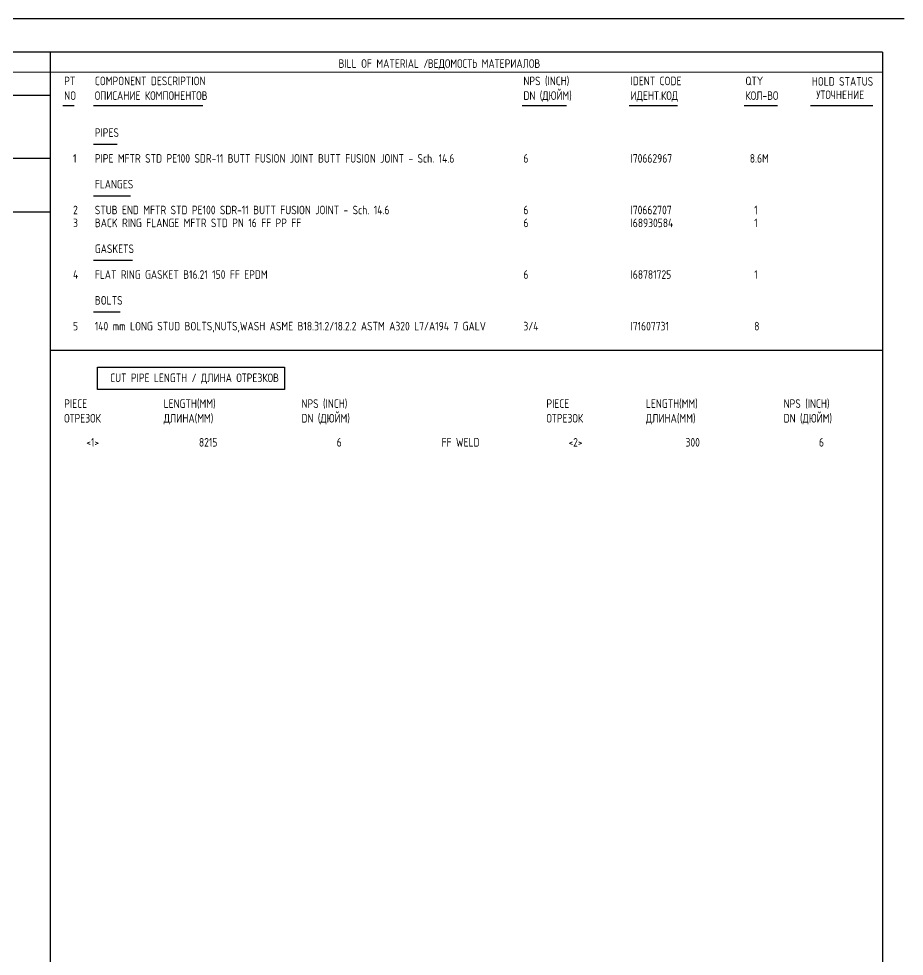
# Model space of a CAD drawing. Extents: x -1005 to 594, y -998 to 420.
# Drawn here: x 395.7 to 594, y 210 to 420 of the extents above; entities that cross this region are included whole.
import ezdxf

# ---------------------------------------------------------------- set-up
doc = ezdxf.new("R2010")
doc.units = 0
doc.styles.add('TTFN17', font='GOST type A')

msp = doc.modelspace()

# ---------------------------------------------------------------- linework, layer by layer
at = {"layer": 'GT_1', "flags": 128}
for points in [[(594, 420), (0, 420)], [(589.1, 412.5), (25.4, 412.5)], [(402.7, 412.5), (402.7, 7.5)], [(589.1, 412.5), (589.1, 7.5)], [(589.1, 408), (162.7, 407.9)], [(190.3, 402.9), (402.7, 402.9)], [(408.05, 400.53), (405.56, 400.53)], [(436.89, 400.53), (412.41, 400.53)], [(518.37, 400.53), (508.41, 400.53)], [(543.2, 400.53), (532.41, 400.53)], [(565.6, 400.53), (558.13, 400.53)], [(587, 400.5), (573, 400.5)], [(417.67, 391.85), (412.41, 391.85)], [(402.7, 388.7), (226.9, 388.7)], [(420.71, 380.29), (412.41, 380.29)], [(402.7, 376.7), (25.4, 376.7)], [(421.13, 365.83), (412.41, 365.83)], [(418.36, 354.27), (412.41, 354.27)], [(402.7, 345.75), (589, 345.75)], [(413.27, 341.97), (455.2, 341.97), (455.2, 336.92), (413.27, 336.92), (413.27, 341.97)]]:
    msp.add_lwpolyline(points, dxfattribs=at)

# ---------------------------------------------------------------- texts
at = {"layer": 'GT_1', "style": 'TTFN17'}
for s, height, p in [('BILL OF MATERIAL /', 1.925, (467.29, 409)), ('ВЕДОМОСТЬ МАТЕРИАЛОВ', 1.925, (487.29, 409)), ('PT', 1.925, (405.85, 405.11)), ('COMPONENT DESCRIPTION', 1.925, (412.7, 405.11)), ('NPS (INCH)', 1.925, (508.7, 405.11)), ('IDENT CODE', 1.925, (532.7, 405.11)), ('QTY', 1.925, (558.42, 405.11)), ('HOLD STATUS', 1.925, (573.29, 405)), ('NO', 1.925, (405.85, 401.82)), ('ОПИСАНИЕ КОМПОНЕНТОВ', 1.925, (412.7, 401.82)), ('DN (ДЮЙМ)', 1.925, (508.7, 401.82)), ('ИДЕНТ.КОД', 1.925, (532.7, 401.82)), ('КОЛ-ВО', 1.925, (558.42, 401.82)), ('УТОЧНЕНИЕ', 1.925, (574.29, 402)), ('PIPES', 1.925, (412.7, 393.54)), ('  1', 1.925, (405.85, 387.76)), ('PIPE MFTR STD PE100 SDR-11 BUTT FUSION JOINT BUTT FUSION JOINT - Sch. 14.6', 1.925, (412.7, 387.76)), ('6', 1.93, (508.7, 387.76)), ('I70662967', 1.925, (532.7, 387.76)), (' 8.6M', 1.925, (558.42, 387.76)), ('FLANGES', 1.925, (412.7, 381.98)), ('  2', 1.925, (405.85, 376.2)), ('STUB END MFTR STD PE100 SDR-11 BUTT FUSION JOINT - Sch. 14.6', 1.925, (412.7, 376.2)), ('6', 1.93, (508.7, 376.2)), ('I70662707', 1.925, (532.7, 376.2)), ('  1', 1.925, (558.42, 376.2)), ('  3', 1.925, (405.85, 373.31)), ('BACK RING FLANGE MFTR STD PN 16 FF PP FF', 1.925, (412.7, 373.31)), ('6', 1.93, (508.7, 373.31)), ('I68930584', 1.925, (532.7, 373.31)), ('  1', 1.925, (558.42, 373.31)), ('GASKETS', 1.925, (412.7, 367.52)), ('  4', 1.925, (405.85, 361.74)), ('FLAT RING GASKET B16.21 150 FF EPDM', 1.925, (412.7, 361.74)), ('6', 1.93, (508.7, 361.74)), ('I68781725', 1.925, (532.7, 361.74)), ('  1', 1.925, (558.42, 361.74)), ('BOLTS', 1.925, (412.7, 355.96)), ('  5', 1.925, (405.85, 350.18)), ('140 mm LONG STUD BOLTS,NUTS,WASH ASME B18.31.2/18.2.2 ASTM A320 L7/A194 7 GALV', 1.925, (412.7, 350.18)), ('3/4', 1.925, (508.7, 350.18)), ('I71607731', 1.925, (532.7, 350.18)), ('  8', 1.925, (558.42, 350.18)), ('CUT PIPE LENGTH / ДЛИНА ОТРЕЗКОВ', 1.925, (416.13, 338.61)), ('PIECE', 1.925, (405.85, 332.83)), ('LENGTH(MM)', 1.925, (428.13, 332.83)), ('NPS (INCH)', 1.925, (458.99, 332.83)), ('PIECE', 1.925, (513.85, 332.83)), ('LENGTH(MM)', 1.925, (536.13, 332.83)), ('NPS (INCH)', 1.925, (566.99, 332.83)), ('DN (ДЮЙМ)', 1.925, (458.99, 329.54)), ('DN (ДЮЙМ)', 1.925, (566.99, 329.54)), ('ОТРЕЗОК', 1.925, (405.85, 329.54)), ('ДЛИНА(MM)', 1.925, (428.13, 329.54)), ('ОТРЕЗОК', 1.925, (513.85, 329.54)), ('ДЛИНА(MM)', 1.925, (536.13, 329.54)), ('     <1>', 1.925, (405.85, 324.16)), ('        8215', 1.925, (428.13, 324.16)), ('        6', 1.925, (458.99, 324.16)), ('    FF WELD', 1.925, (486.42, 324.16)), ('     <2>', 1.925, (513.85, 324.16)), ('         300', 1.925, (536.13, 324.16)), ('        6', 1.925, (566.99, 324.16))]:
    msp.add_text(s, height=height, dxfattribs=at).set_placement(p)

doc.saveas('drawing.dxf')
